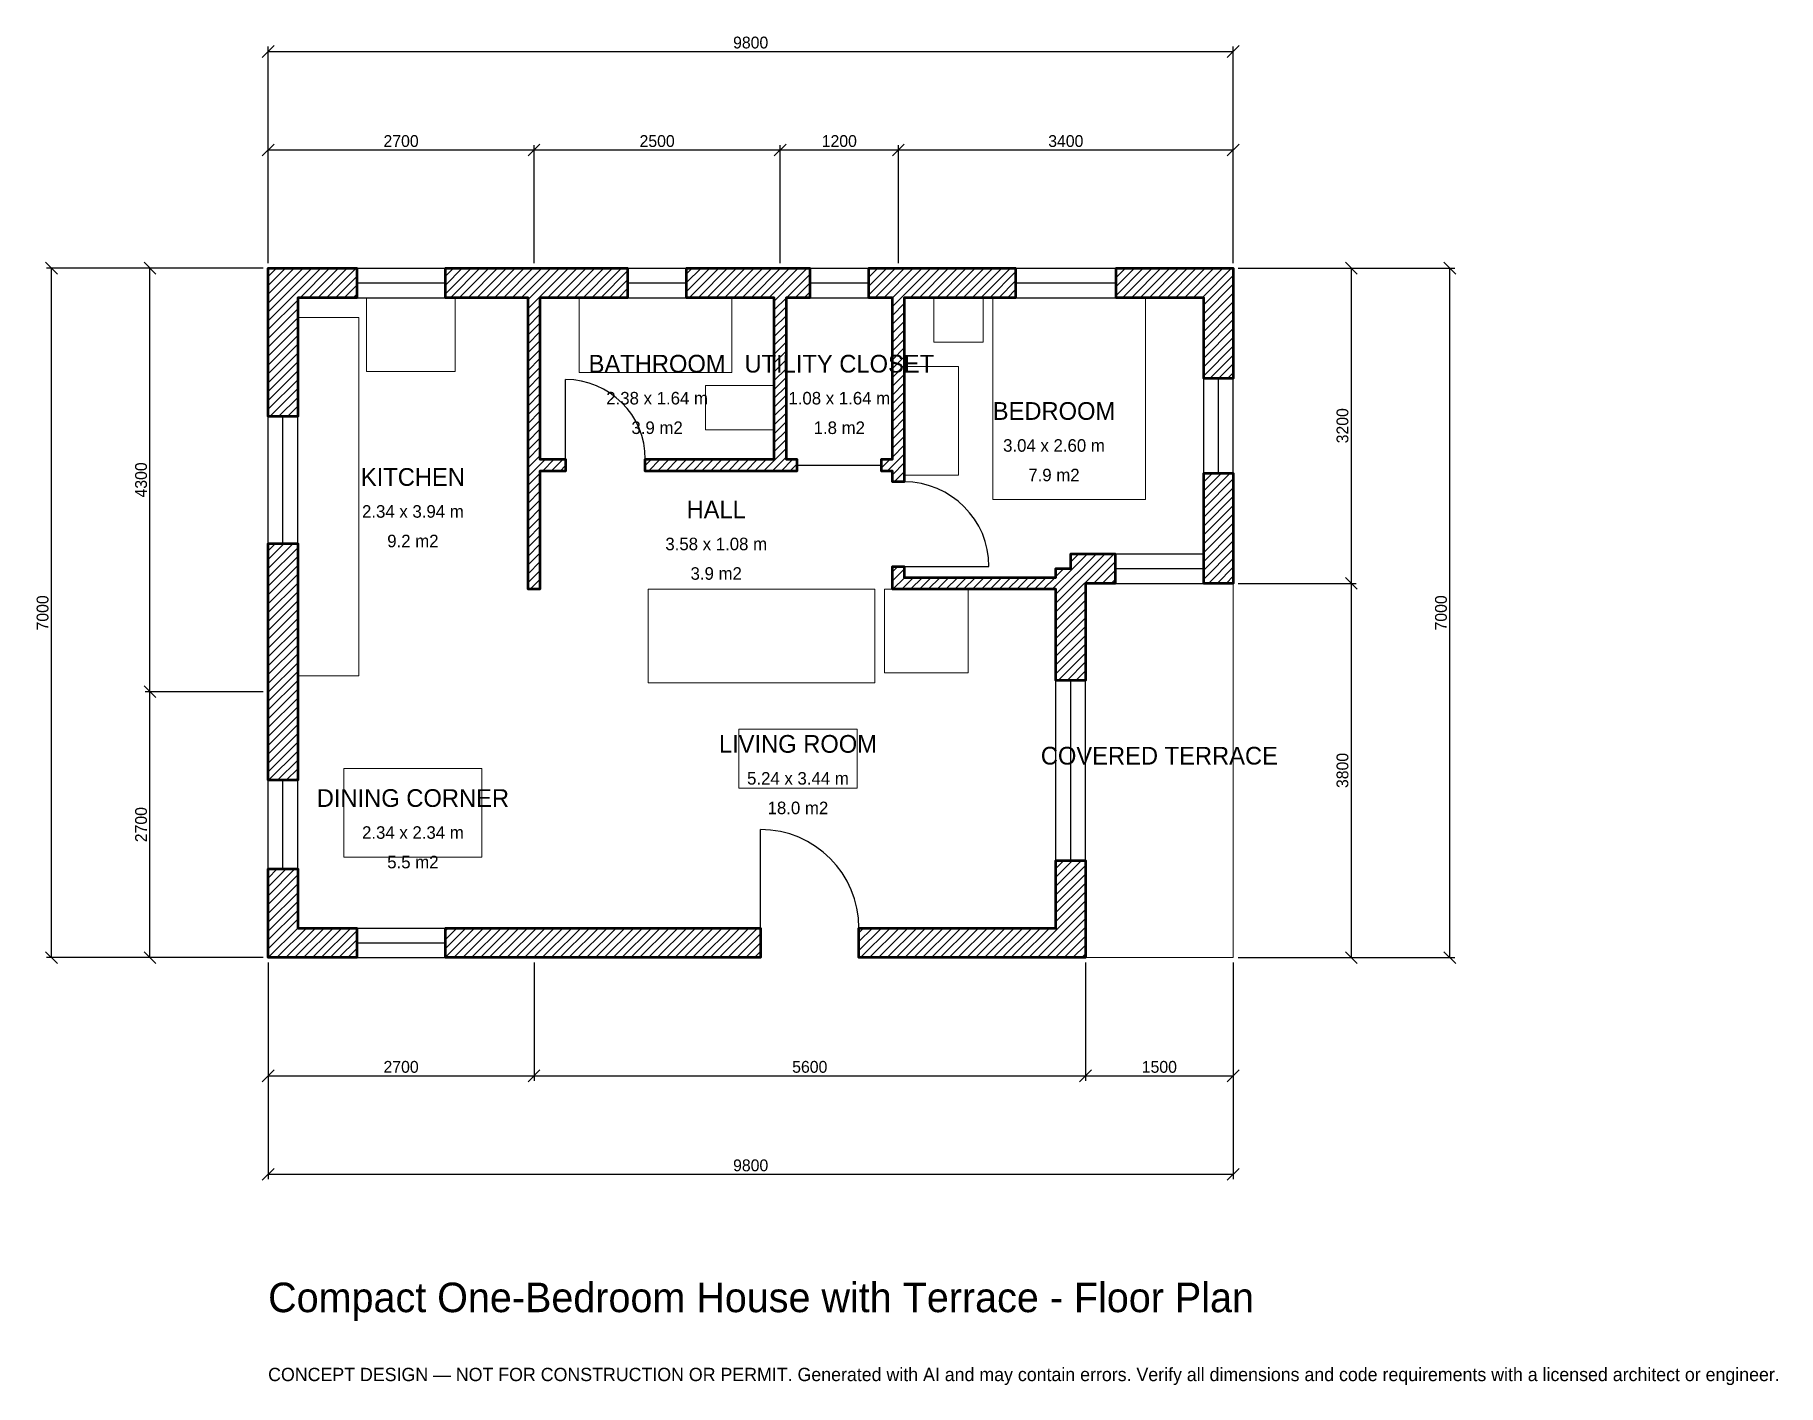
# Model space of a CAD drawing. Header units: millimetres. Extents: x -2369 to 15333, y -4341 to 9369.
import ezdxf
from ezdxf.enums import TextEntityAlignment as Align

# ---------------------------------------------------------------- set-up
doc = ezdxf.new("R2010")
doc.units = ezdxf.units.MM
doc.linetypes.add('DASHED', pattern=[1.524, 1.27, -0.254])
for name, color, linetype, lineweight in [('A-ANNO-DIMS', 1, 'Continuous', 13), ('A-ANNO-TEXT', 7, 'Continuous', 18), ('A-AREA-IDEN', 7, 'Continuous', 18), ('A-DOOR', 2, 'Continuous', 25), ('A-FLOR-FIXT', 9, 'Continuous', 13), ('A-FURN', 9, 'Continuous', 13), ('A-GLAZ', 4, 'Continuous', 25), ('A-SITE-PAVE', 8, 'Continuous', 13), ('A-WALL', 7, 'Continuous', 50), ('A-WALL-PATT', 8, 'Continuous', 13)]:
    doc.layers.add(name, color=color, linetype=linetype, lineweight=lineweight)
doc.dimstyles.new('PLAN', dxfattribs={"dimtxt": 120, "dimasz": 80, "dimexe": 50, "dimexo": 50, "dimgap": 30, "dimtad": 1, "dimdec": 0, "dimtsz": 60, "dimcen": 2.5, "dimclrd": 1, "dimclre": 1, "dimazin": 3, "dimtfac": 1, "dimtmove": 0, "dimatfit": 3})

msp = doc.modelspace()

# ---------------------------------------------------------------- hatches: boundary and pattern name
at = {"layer": 'A-WALL-PATT'}
h = msp.add_hatch(dxfattribs=at)
h.set_pattern_fill('ANSI31', color=8, scale=20)
h.paths.add_polyline_path([(8000, -0.001), (8000, 0), (6000, 0), (6000, 300), (8000, 300), (8000, 985), (8300, 985), (8300, 300), (8300.001, 300), (8300.001, 0), (8300, 0), (8300, -0.001), (8000, -0.001)])
h.paths.add_polyline_path([(2850, 0), (2550, 0), (1800, 0), (1800, 300), (2550, 300), (2850, 300), (5000, 300), (5000, 0), (2850, 0)])
h.paths.add_polyline_path([(300, 0), (300, -0.001), (0, -0.001), (0, 0), (-0.001, 0), (-0.001, 300), (0, 300), (0, 900), (300, 900), (300, 300), (900, 300), (900, 0), (300, 0)])
h.paths.add_polyline_path([(0, 2550), (0, 2850), (0, 4205), (300, 4205), (300, 2850), (300, 2550), (300, 1800), (0, 1800), (0, 2550)])
h.paths.add_polyline_path([(0, 6700), (-0.001, 6700), (-0.001, 7000), (0, 7000), (0, 7000.001), (300, 7000.001), (300, 7000), (900, 7000), (900, 6700), (300, 6700), (300, 5495), (0, 5495), (0, 6700)])
h.paths.add_polyline_path([(2550, 7000), (2640, 7000), (2640, 7000.001), (2760, 7000.001), (2760, 7000), (2850, 7000), (3650, 7000), (3650, 6700), (2850, 6700), (2760, 6700), (2760, 5060), (3020, 5060), (3020, 4940), (2760, 4940), (2760, 3740), (2640, 3740), (2640, 4940), (2640, 5060), (2640, 6700), (2550, 6700), (1800, 6700), (1800, 7000), (2550, 7000)])
h.paths.add_polyline_path([(5050, 7000), (5140, 7000), (5140, 7000.001), (5260, 7000.001), (5260, 7000), (5350, 7000), (5500, 7000), (5500, 6700), (5350, 6700), (5260, 6700), (5260, 5060), (5370, 5060), (5370, 4940), (5260, 4940), (5140, 4940), (3830, 4940), (3830, 5060), (5140, 5060), (5140, 6700), (5050, 6700), (4250, 6700), (4250, 7000), (5050, 7000)])
h.paths.add_polyline_path([(6250, 7000), (6340, 7000), (6340, 7000.001), (6460, 7000.001), (6460, 7000), (6550, 7000), (7590, 7000), (7590, 6700), (6550, 6700), (6460, 6700), (6460, 5060), (6460, 4940), (6460, 4830), (6340, 4830), (6340, 4940), (6230, 4940), (6230, 5060), (6340, 5060), (6340, 6700), (6250, 6700), (6100, 6700), (6100, 7000), (6250, 7000)])
h.paths.add_polyline_path([(9500, 7000), (9500, 7000.001), (9800, 7000.001), (9800, 7000), (9800.001, 7000), (9800.001, 6700), (9800, 6700), (9800, 5880), (9500, 5880), (9500, 6700), (8610, 6700), (8610, 7000), (9500, 7000)])
h.paths.add_polyline_path([(9800, 4100), (9800.001, 4100), (9800.001, 3800), (9800, 3800), (9800, 3799.999), (9500, 3799.999), (9500, 4110), (9500, 4110), (9500, 4920), (9800, 4920), (9800, 4100)])
h.paths.add_polyline_path([(8360, 3800), (8360, 3799.999), (8300.001, 3799.999), (8300.001, 3740), (8300, 3740), (8300, 2815), (8000, 2815), (8000, 3740), (6460, 3740), (6340, 3740), (6340, 3860), (6340, 3970), (6460, 3970), (6460, 3860), (8000, 3860), (8000, 3950), (8150, 3950), (8150, 4100), (8600, 4100), (8600, 3800), (8360, 3800)])

# ---------------------------------------------------------------- linework, layer by layer
at = {"layer": 'A-DOOR'}
for p, q in [((3020, 5060), (3020, 5870)), ((5370, 5000), (6230, 5000)), ((6460, 3970), (7320, 3970)), ((5000, 300), (5000, 1300))]:
    msp.add_line(p, q, dxfattribs=at)
for centre, radius in [((3020, 5060), 810), ((6460, 3970), 860), ((5000, 300), 1000)]:
    msp.add_arc(centre, radius, 0, 90, dxfattribs=at)
at = {"layer": 'A-FLOR-FIXT'}
for points in [[(3160, 5940), (4710, 5940), (4710, 6700), (3160, 6700)], [(300, 2860), (920, 2860), (920, 6500), (300, 6500)], [(4440, 5360), (5140, 5360), (5140, 5810), (4440, 5810)]]:
    msp.add_lwpolyline(points, close=True, dxfattribs=at)
at = {"layer": 'A-FURN'}
for points in [[(1000, 5950), (1900, 5950), (1900, 6700), (1000, 6700)], [(6760, 6250), (7260, 6250), (7260, 6700), (6760, 6700)], [(7360, 4650), (8910, 4650), (8910, 6700), (7360, 6700)], [(6460, 4900), (7010, 4900), (7010, 6000), (6460, 6000)], [(3860, 2790), (6160, 2790), (6160, 3740), (3860, 3740)], [(6260, 2890), (7110, 2890), (7110, 3740), (6260, 3740)], [(4780, 1720), (5980, 1720), (5980, 2320), (4780, 2320)], [(770, 1020), (2170, 1020), (2170, 1920), (770, 1920)]]:
    msp.add_lwpolyline(points, close=True, dxfattribs=at)
at = {"layer": 'A-GLAZ'}
for p, q in [((900, 7000), (1800, 7000)), ((3650, 7000), (4250, 7000)), ((5500, 7000), (6100, 7000)), ((7590, 7000), (8610, 7000)), ((900, 6850), (1800, 6850)), ((3650, 6850), (4250, 6850)), ((5500, 6850), (6100, 6850)), ((7590, 6850), (8610, 6850)), ((900, 6700), (1800, 6700)), ((3650, 6700), (4250, 6700)), ((5500, 6700), (6100, 6700)), ((7590, 6700), (8610, 6700)), ((9500, 4920), (9500, 5880)), ((9650, 4920), (9650, 5880)), ((9800, 4920), (9800, 5880)), ((0, 4205), (0, 5495)), ((150, 4205), (150, 5495)), ((300, 4205), (300, 5495)), ((8600, 4100), (9500, 4100)), ((8600, 3950), (9500, 3950)), ((8600, 3800), (9500, 3800)), ((8000, 985), (8000, 2815)), ((8150, 985), (8150, 2815)), ((8300, 985), (8300, 2815)), ((0, 900), (0, 1800)), ((150, 900), (150, 1800)), ((300, 900), (300, 1800)), ((900, 300), (1800, 300)), ((900, 150), (1800, 150)), ((900, 0), (1800, 0))]:
    msp.add_line(p, q, dxfattribs=at)
at = {"layer": 'A-SITE-PAVE', "linetype": 'DASHED'}
msp.add_lwpolyline([(8300, 0), (9800, 0), (9800, 3800), (8300, 3800)], close=True, dxfattribs=at)
at = {"layer": 'A-WALL'}
for points in [[(0, 6700), (-0.001, 6700), (-0.001, 7000), (0, 7000), (0, 7000.001), (300, 7000.001), (300, 7000), (900, 7000), (900, 6700), (300, 6700), (300, 5495), (0, 5495), (0, 6700)], [(2550, 7000), (2640, 7000), (2640, 7000.001), (2760, 7000.001), (2760, 7000), (2850, 7000), (3650, 7000), (3650, 6700), (2850, 6700), (2760, 6700), (2760, 5060), (3020, 5060), (3020, 4940), (2760, 4940), (2760, 3740), (2640, 3740), (2640, 4940), (2640, 5060), (2640, 6700), (2550, 6700), (1800, 6700), (1800, 7000), (2550, 7000)], [(5050, 7000), (5140, 7000), (5140, 7000.001), (5260, 7000.001), (5260, 7000), (5350, 7000), (5500, 7000), (5500, 6700), (5350, 6700), (5260, 6700), (5260, 5060), (5370, 5060), (5370, 4940), (5260, 4940), (5140, 4940), (3830, 4940), (3830, 5060), (5140, 5060), (5140, 6700), (5050, 6700), (4250, 6700), (4250, 7000), (5050, 7000)], [(6250, 7000), (6340, 7000), (6340, 7000.001), (6460, 7000.001), (6460, 7000), (6550, 7000), (7590, 7000), (7590, 6700), (6550, 6700), (6460, 6700), (6460, 5060), (6460, 4940), (6460, 4830), (6340, 4830), (6340, 4940), (6230, 4940), (6230, 5060), (6340, 5060), (6340, 6700), (6250, 6700), (6100, 6700), (6100, 7000), (6250, 7000)], [(9500, 7000), (9500, 7000.001), (9800, 7000.001), (9800, 7000), (9800.001, 7000), (9800.001, 6700), (9800, 6700), (9800, 5880), (9500, 5880), (9500, 6700), (8610, 6700), (8610, 7000), (9500, 7000)], [(9800, 4100), (9800.001, 4100), (9800.001, 3800), (9800, 3800), (9800, 3799.999), (9500, 3799.999), (9500, 4110), (9500, 4110), (9500, 4920), (9800, 4920), (9800, 4100)], [(0, 2550), (0, 2850), (0, 4205), (300, 4205), (300, 2850), (300, 2550), (300, 1800), (0, 1800), (0, 2550)], [(8360, 3800), (8360, 3799.999), (8300.001, 3799.999), (8300.001, 3740), (8300, 3740), (8300, 2815), (8000, 2815), (8000, 3740), (6460, 3740), (6340, 3740), (6340, 3860), (6340, 3970), (6460, 3970), (6460, 3860), (8000, 3860), (8000, 3950), (8150, 3950), (8150, 4100), (8600, 4100), (8600, 3800), (8360, 3800)], [(300, 0), (300, -0.001), (0, -0.001), (0, 0), (-0.001, 0), (-0.001, 300), (0, 300), (0, 900), (300, 900), (300, 300), (900, 300), (900, 0), (300, 0)], [(8000, -0.001), (8000, 0), (6000, 0), (6000, 300), (8000, 300), (8000, 985), (8300, 985), (8300, 300), (8300.001, 300), (8300.001, 0), (8300, 0), (8300, -0.001), (8000, -0.001)], [(2850, 0), (2550, 0), (1800, 0), (1800, 300), (2550, 300), (2850, 300), (5000, 300), (5000, 0), (2850, 0)]]:
    msp.add_lwpolyline(points, close=True, dxfattribs=at)

# ---------------------------------------------------------------- texts
at = {"layer": 'A-ANNO-TEXT'}
for s, height, p in [('Compact One-Bedroom House with Terrace - Floor Plan', 300, (0, -3600)), ('CONCEPT DESIGN — NOT FOR CONSTRUCTION OR PERMIT. Generated with AI and may contain errors. Verify all dimensions and code requirements with a licensed architect or engineer.', 135, (0, -4300))]:
    msp.add_text(s, height=height, dxfattribs=at).set_placement(p)
at = {"layer": 'A-AREA-IDEN'}
for s, height, p in [('BATHROOM', 180, (3950, 6030)), ('UTILITY CLOSET', 180, (5800, 6030)), ('2.38 x 1.64 m', 127.5, (3950, 5680)), ('1.08 x 1.64 m', 127.5, (5800, 5680)), ('BEDROOM', 180, (7980, 5550)), ('3.9 m2', 127.5, (3950, 5380)), ('1.8 m2', 127.5, (5800, 5380)), ('3.04 x 2.60 m', 127.5, (7980, 5200)), ('KITCHEN', 180, (1470, 4880)), ('7.9 m2', 127.5, (7980, 4900)), ('HALL', 180, (4550, 4550)), ('2.34 x 3.94 m', 127.5, (1470, 4530)), ('9.2 m2', 127.5, (1470, 4230)), ('3.58 x 1.08 m', 127.5, (4550, 4200)), ('3.9 m2', 127.5, (4550, 3900)), ('LIVING ROOM', 180, (5380, 2170)), ('COVERED TERRACE', 180, (9050, 2050)), ('5.24 x 3.44 m', 127.5, (5380, 1820)), ('DINING CORNER', 180, (1470, 1620)), ('18.0 m2', 127.5, (5380, 1520)), ('2.34 x 2.34 m', 127.5, (1470, 1270)), ('5.5 m2', 127.5, (1470, 970))]:
    msp.add_text(s, height=height, dxfattribs=at).set_placement(p, align=Align.MIDDLE_CENTER)

# ---------------------------------------------------------------- dimensions: what is measured, and where the dimension line sits
at = {"layer": 'A-ANNO-DIMS'}
for base, p1, p2, text in [((0, 9200), (0, 7000), (9800, 7000), '9800'), ((0, 8200), (0, 7000), (2700, 7000), '2700'), ((2700, 8200), (2700, 7000), (5200, 7000), '2500'), ((5200, 8200), (5200, 7000), (6400, 7000), '1200'), ((6400, 8200), (6400, 7000), (9800, 7000), '3400'), ((0, -1200), (0, 0), (2700, 0), '2700'), ((0, -2200), (0, 0), (9800, 0), '9800'), ((2700, -1200), (2700, 0), (8300, 0), '5600'), ((8300, -1200), (8300, 0), (9800, 0), '1500')]:
    msp.add_linear_dim(base=base, p1=p1, p2=p2, text=text, dimstyle='PLAN', dxfattribs=at).render()
for base, p1, p2, text in [((-2200, 0), (0, 0), (0, 7000), '7000'), ((-1200, 2700), (0, 2700), (0, 7000), '4300'), ((11000, 3800), (9800, 3800), (9800, 7000), '3200'), ((12000, 0), (9800, 0), (9800, 7000), '7000'), ((11000, 0), (9800, 0), (9800, 3800), '3800'), ((-1200, 0), (0, 0), (0, 2700), '2700')]:
    msp.add_linear_dim(base=base, p1=p1, p2=p2, angle=90, text=text, dimstyle='PLAN', dxfattribs=at).render()

doc.saveas('drawing.dxf')
